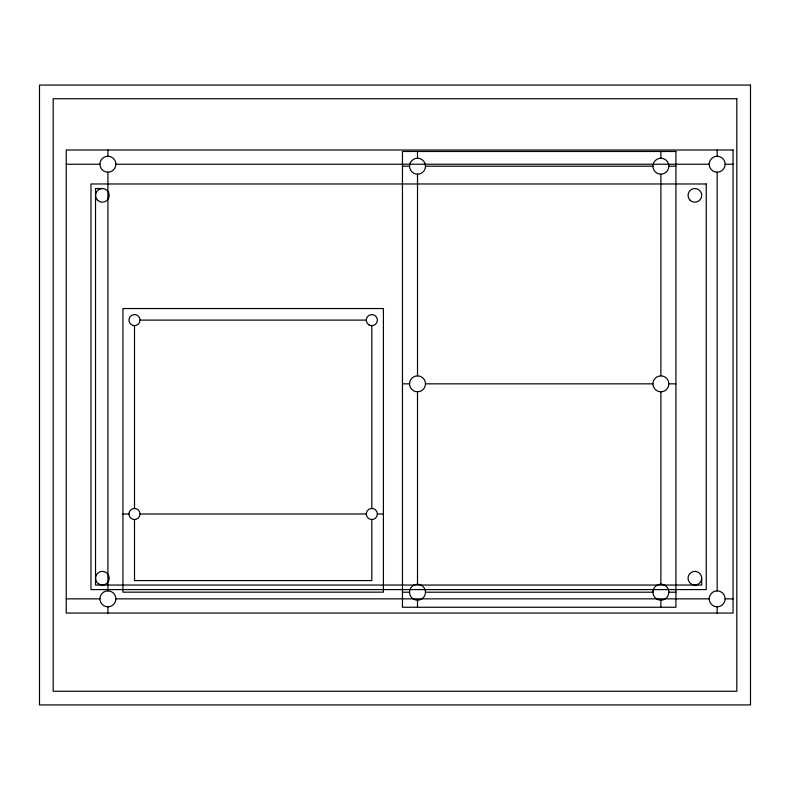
<?xml version="1.0" encoding="UTF-8"?>
<svg xmlns="http://www.w3.org/2000/svg" width="790" height="790" viewBox="0 0 790 790"><rect width="100%" height="100%" fill="white"/><g stroke="black" fill="none" stroke-linecap="round" stroke-linejoin="round"><path stroke-width="1.19" d="M66.242 164.231L99.925 164.231M115.883 164.231A7.979 7.979 0 0 0 103.915 157.319A7.979 7.979 0 0 0 103.915 171.134A7.979 7.979 0 0 0 115.883 164.231L709.203 164.231M725.151 164.231A7.979 7.979 0 0 1 713.192 171.134A7.979 7.979 0 0 1 713.192 157.319A7.979 7.979 0 0 1 725.151 164.231L733.041 164.231M402.466 166.206L409.526 166.206M425.484 166.206A7.979 7.979 0 0 0 413.516 159.304A7.979 7.979 0 0 0 413.516 173.119A7.979 7.979 0 0 0 425.484 166.206L652.905 166.206M668.863 166.206A7.979 7.979 0 0 0 656.895 159.304A7.979 7.979 0 0 0 656.895 173.119A7.979 7.979 0 0 0 668.863 166.206L675.924 166.206M102.374 188.524L95.531 188.524L95.531 585.044L701.708 585.044L701.708 578.211A6.833 6.833 0 0 0 691.448 572.286A6.833 6.833 0 0 0 691.448 584.126A6.833 6.833 0 0 0 701.708 578.211M140.067 320.108A5.56 5.56 0 0 0 131.733 315.299A5.56 5.56 0 0 0 131.733 324.927A5.56 5.56 0 0 0 140.067 320.108L366.274 320.108M402.466 383.841L409.526 383.841M425.484 383.841A7.979 7.979 0 0 0 413.516 376.929A7.979 7.979 0 0 0 413.516 390.744A7.979 7.979 0 0 0 425.484 383.841L652.905 383.841M668.863 383.841A7.979 7.979 0 0 0 656.895 376.929A7.979 7.979 0 0 0 656.895 390.744A7.979 7.979 0 0 0 668.863 383.841L675.924 383.841M122.934 513.994L128.948 513.994M140.067 513.994A5.56 5.56 0 0 0 131.733 509.185A5.56 5.56 0 0 0 131.733 518.803A5.56 5.56 0 0 0 140.067 513.994L366.274 513.994M377.383 513.994A5.56 5.56 0 0 0 369.049 509.185A5.56 5.56 0 0 0 369.049 518.803A5.56 5.56 0 0 0 377.383 513.994L383.407 513.994M402.466 592.214L409.526 592.214M425.484 592.214A7.979 7.979 0 0 0 413.516 585.311A7.979 7.979 0 0 0 413.516 599.126A7.979 7.979 0 0 0 425.484 592.214L652.975 592.214M668.794 592.214L675.924 592.214M66.242 598.85L99.925 598.85M115.883 598.85A7.979 7.979 0 0 0 103.915 591.937A7.979 7.979 0 0 0 103.915 605.752A7.979 7.979 0 0 0 115.883 598.85L709.203 598.85M725.151 598.85A7.979 7.979 0 0 0 713.192 591.937A7.979 7.979 0 0 0 713.192 605.752A7.979 7.979 0 0 0 725.151 598.85L733.041 598.85M717.172 150.011L717.172 156.252M717.172 172.2L717.172 590.871M717.172 606.829L717.172 613.07M660.884 151.483L660.884 158.227M660.884 174.185L660.884 375.862M660.884 391.81L660.884 584.304M660.884 600.124L660.884 607.253M417.505 151.483L417.505 158.227M417.505 174.185L417.505 375.862M417.505 391.81L417.505 584.235M417.505 600.193L417.505 607.253M371.823 325.668L371.823 508.434M371.823 519.553L371.823 580.581L134.507 580.581L134.507 519.553M134.507 325.668L134.507 508.434M107.904 150.011L107.904 156.252M107.904 172.2L107.904 590.871M107.904 606.829L107.904 613.07M652.994 591.048L652.965 593.132A7.979 7.979 0 0 0 659.719 600.104L661.803 600.133A7.979 7.979 0 0 0 668.774 593.379L668.804 591.295A7.979 7.979 0 0 0 662.05 584.324L659.966 584.294A7.979 7.979 0 0 0 652.994 591.048M750.5 85.073L39.5 85.073L39.5 704.927L750.5 704.927L750.5 85.073M736.823 98.75L53.177 98.75L53.177 691.25L736.823 691.25L736.823 98.75M733.041 150.011L66.242 150.011L66.242 613.07L733.041 613.07L733.041 150.011M675.924 151.483L402.466 151.483L402.466 607.253L675.924 607.253L675.924 151.483M706.26 183.971L90.978 183.971L90.978 589.597L706.26 589.597L706.26 183.971M383.407 308.535L122.934 308.535L122.934 592.164L383.407 592.164L383.407 308.535M369.049 324.927A5.56 5.56 0 0 0 377.383 320.108A5.56 5.56 0 0 0 369.049 315.299A5.56 5.56 0 0 0 369.049 324.927M98.948 584.126A6.833 6.833 0 0 0 109.208 578.211A6.833 6.833 0 0 0 98.948 572.286A6.833 6.833 0 0 0 98.948 584.126M97.535 200.196A6.833 6.833 0 0 0 108.971 197.135A6.833 6.833 0 0 0 100.597 188.761A6.833 6.833 0 0 0 97.535 200.196M690.035 200.196A6.833 6.833 0 0 0 701.471 197.135A6.833 6.833 0 0 0 693.097 188.761A6.833 6.833 0 0 0 690.035 200.196"/></g></svg>
